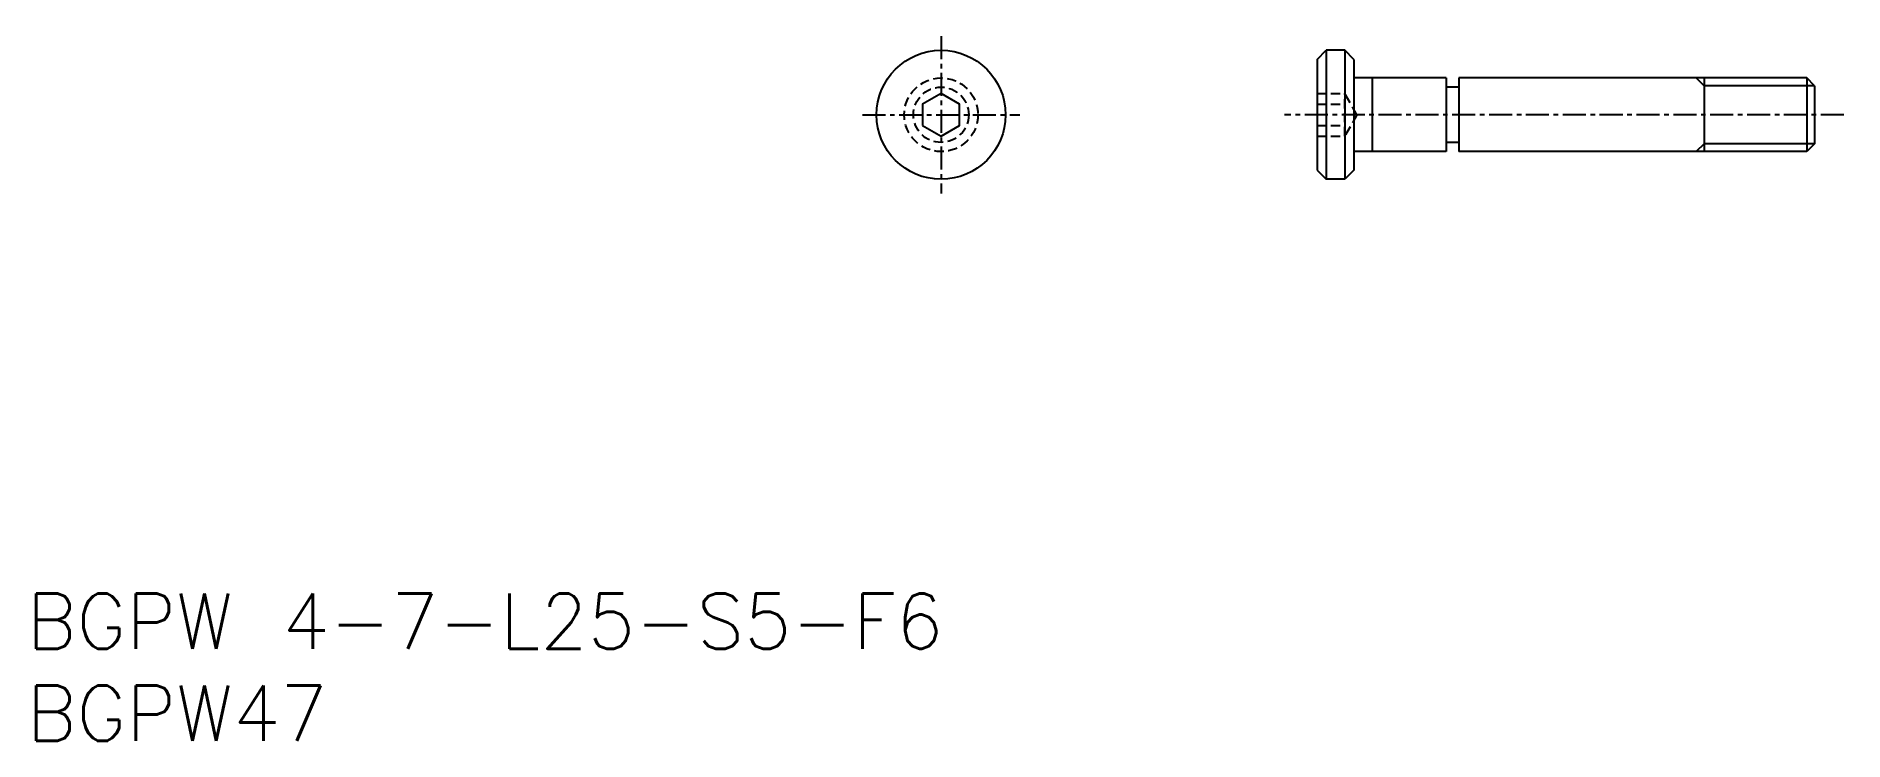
# Model space of a CAD drawing. Extents: x 45.3 to 143.4, y 37.3 to 75.6.
import ezdxf
from ezdxf.enums import TextEntityAlignment as Align

# ---------------------------------------------------------------- set-up
doc = ezdxf.new("R2010")
doc.units = 0
doc.linetypes.add('CENTER', pattern=[2, 1.25, -0.25, 0.25, -0.25])
doc.linetypes.add('DASHED', pattern=[0.75, 0.5, -0.25])
doc.layers.get('0').update_dxf_attribs({"linetype": 'CONTINUOUS'})
doc.layers.add('CENTER', color=1, linetype='CENTER')
doc.styles.get("Standard").update_dxf_attribs({"font": 'txt.shx', "bigfont": 'extfont.shx'})

msp = doc.modelspace()

# ---------------------------------------------------------------- linework, layer by layer
at = {"color": 7, "linetype": 'CONTINUOUS'}
for p, q in [((114.802, 74.291), (115.302, 74.791)), ((116.302, 74.791), (115.302, 74.791)), ((115.302, 74.791), (115.302, 67.791)), ((116.802, 74.291), (116.302, 74.791)), ((116.302, 74.791), (116.302, 67.791)), ((114.802, 74.291), (114.802, 68.291)), ((116.802, 74.291), (116.802, 68.291)), ((121.802, 73.291), (116.802, 73.291)), ((117.802, 73.291), (117.802, 69.291)), ((121.802, 73.291), (121.802, 69.291)), ((122.502, 72.791), (121.802, 72.791)), ((141.372, 73.291), (122.502, 73.291)), ((122.502, 73.291), (122.502, 69.291)), ((135.802, 73.291), (135.802, 69.291)), ((141.802, 72.862), (141.372, 73.291)), ((141.372, 73.291), (141.372, 69.291)), ((141.802, 72.862), (141.802, 69.721)), ((122.502, 69.791), (121.802, 69.791)), ((141.802, 69.721), (141.372, 69.291)), ((121.802, 69.291), (116.802, 69.291)), ((141.372, 69.291), (122.502, 69.291)), ((114.802, 68.291), (115.302, 67.791)), ((116.302, 67.791), (115.302, 67.791)), ((116.802, 68.291), (116.302, 67.791))]:
    msp.add_line(p, q, dxfattribs=at)
at = {"color": 3, "linetype": 'CONTINUOUS'}
for p, q in [((135.802, 72.862), (135.372, 73.291)), ((141.802, 72.862), (135.802, 72.862)), ((135.802, 69.721), (135.372, 69.291)), ((141.802, 69.721), (135.802, 69.721))]:
    msp.add_line(p, q, dxfattribs=at)
at = {"color": 3, "linetype": 'DASHED'}
for p, q in [((114.802, 72.446), (116.302, 72.446)), ((114.802, 71.869), (116.302, 71.869)), ((116.969, 71.291), (116.302, 72.446)), ((116.302, 70.137), (116.302, 72.446)), ((114.802, 70.714), (116.302, 70.714)), ((116.969, 71.291), (116.302, 70.137)), ((114.802, 70.137), (116.302, 70.137))]:
    msp.add_line(p, q, dxfattribs=at)
at = {"color": 7, "linetype": 'CONTINUOUS'}
msp.add_lwpolyline([(93.402, 70.714), (94.402, 70.137), (95.402, 70.714), (95.402, 71.869), (94.402, 72.446), (93.402, 71.869)], close=True, dxfattribs=at)
msp.add_circle((94.402, 71.291), 3.5, dxfattribs=at)
at = {"color": 3, "linetype": 'DASHED'}
for radius in [2, 1.5]:
    msp.add_circle((94.402, 71.291), radius, dxfattribs=at)
at = {"layer": 'CENTER', "color": 1, "linetype": 'CENTER'}
for p, q in [((94.402, 75.561), (94.402, 67.021)), ((90.131, 71.291), (98.672, 71.291)), ((143.389, 71.291), (113.041, 71.291))]:
    msp.add_line(p, q, dxfattribs=at)

# ---------------------------------------------------------------- texts
at = {"color": 7, "linetype": 'CONTINUOUS'}
for s, p in [('BGPW 4-7-L25-S5-F6', (44.782, 43.795)), ('BGPW47', (44.782, 38.795))]:
    msp.add_text(s, height=3, dxfattribs=at).set_placement(p, align=Align.MIDDLE_LEFT)

doc.saveas('drawing.dxf')
